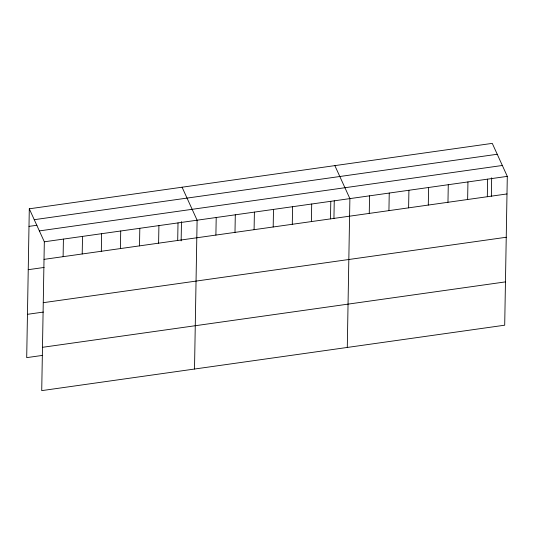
<?xml version="1.0" encoding="UTF-8"?>
<svg xmlns="http://www.w3.org/2000/svg" width="534" height="534" viewBox="0 0 534 534"><rect width="100%" height="100%" fill="white"/><g stroke="black" fill="none" stroke-linecap="round" stroke-linejoin="round"><path stroke-width="0.8" d="M29.297 208.801L44.322 241.795L41.725 390.628L504.703 325.199L507.3 176.367L492.275 143.372L29.297 208.801L26.7 357.633L42.613 355.384M63.112 256.667L63.419 239.098M82.209 253.97L82.516 236.395M101.313 251.274L101.62 233.698M120.41 248.57L120.717 231.002M139.507 245.874L139.815 228.298M158.605 243.177L158.912 225.602M177.702 240.474L178.009 222.905M181.146 240.881L181.48 221.63M194.509 369.034L197.106 220.202L182.081 187.214M215.896 235.08L216.203 217.505M234.993 232.377L235.3 214.808M254.091 229.68L254.398 212.105M273.188 226.983L273.495 209.408M292.285 224.28L292.592 206.711M311.389 221.583L311.696 204.008M330.486 218.887L330.793 201.311M333.937 218.486L334.251 200.837M347.287 347.44L349.89 198.615L334.865 165.62M369.261 213.406L369.561 195.831M388.932 210.623L389.239 193.054M408.61 207.846L408.917 190.271M428.288 205.063L428.595 187.487M447.966 202.286L448.273 184.711M467.637 199.502L467.944 181.927M487.315 196.719L487.622 179.15M491.353 196.238L491.674 177.795M34.256 219.688L497.234 154.259M28.99 226.376L36.946 225.255M39.362 230.908L502.34 165.48M44.322 241.795L507.3 176.367M44.015 259.37L506.993 193.942M28.235 269.69L44.148 267.441M43.261 302.685L506.239 237.256M27.454 314.319L43.374 312.07M42.48 347.314L505.458 281.885"/></g></svg>
